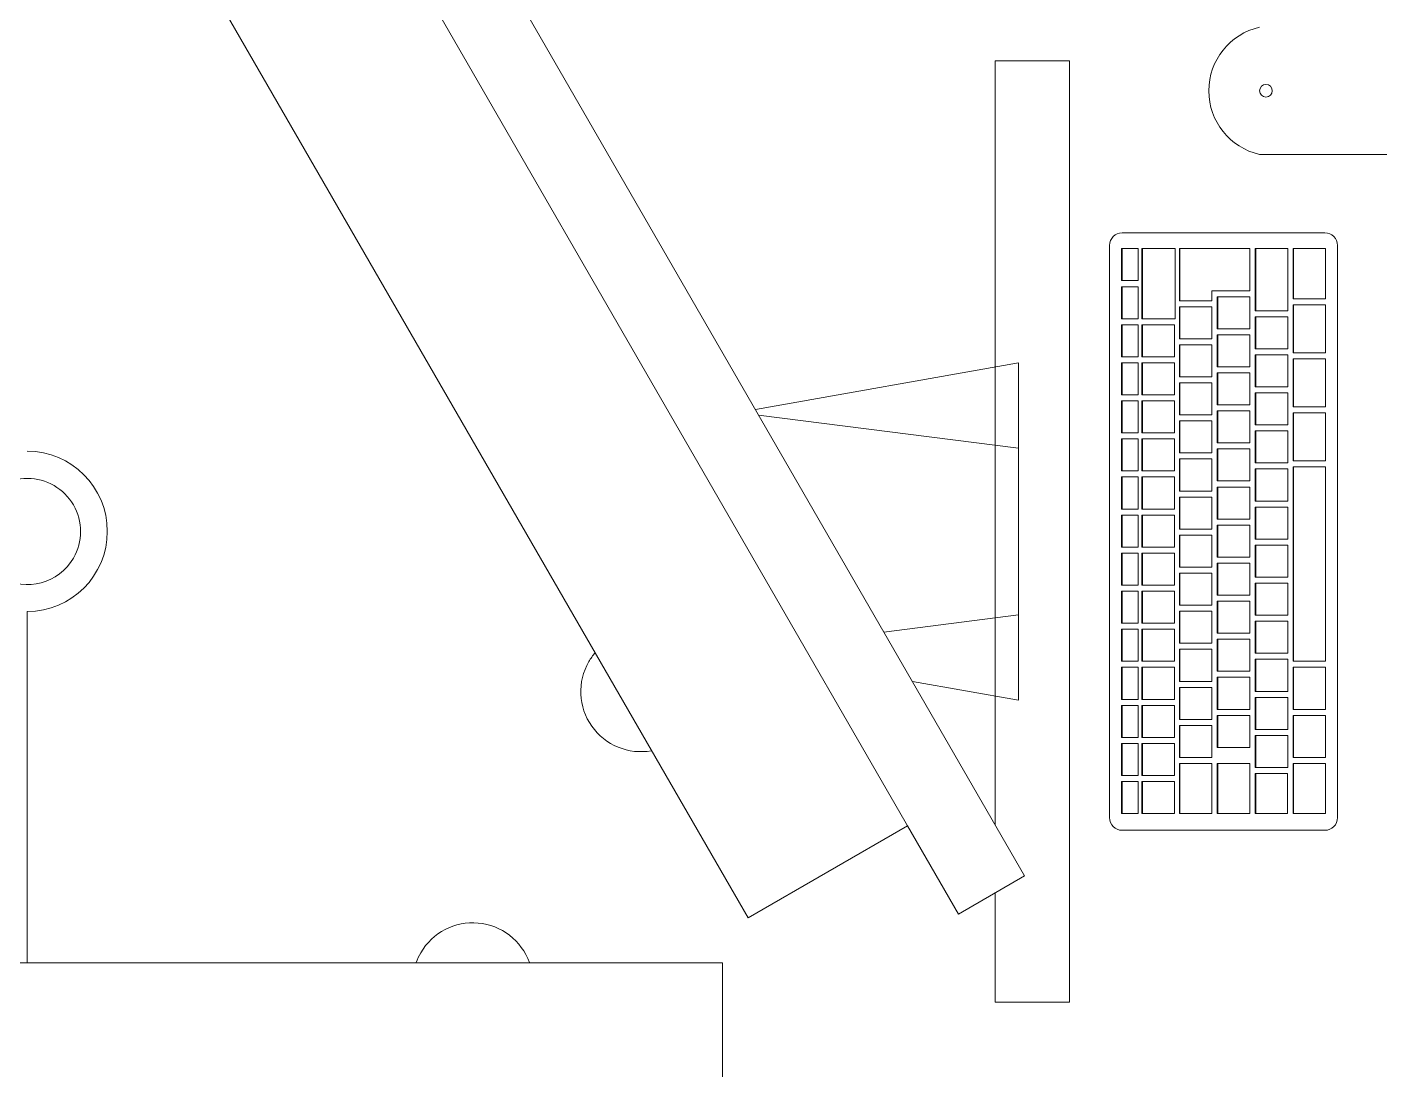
# Model space of a CAD drawing. Header units: millimetres. Extents: x 79795 to 317870, y -36033 to 97293.
# Drawn here: x 204996 to 205675, y 19063 to 19584 of the extents above; entities that cross this region are included whole.
import ezdxf

# ---------------------------------------------------------------- set-up
doc = ezdxf.new("R2010")
doc.units = ezdxf.units.MM
doc.header["$MEASUREMENT"] = 0
for name, color, linetype, lineweight in [('A-GENM', 8, 'CONTINUOUS', 9), ('E-ELEC-EQPM', 8, 'CONTINUOUS', 9), ('I-FURN', 8, 'CONTINUOUS', 9)]:
    doc.layers.add(name, color=color, linetype=linetype, lineweight=lineweight)

msp = doc.modelspace()

# ---------------------------------------------------------------- linework, layer by layer
at = {"layer": 'A-GENM'}
for p, q in [((205611.48, 19520.35), (205674.98, 19520.35)), ((205644.03, 19481.22), (205542.87, 19481.22)), ((205536.52, 19474.87), (205536.52, 19189.33)), ((205542.51, 19457.33), (205542.51, 19473.33)), ((205542.51, 19473.33), (205542.78, 19473.33)), ((205550.76, 19473.33), (205542.78, 19473.33)), ((205542.78, 19473.33), (205542.78, 19457.33)), ((205550.76, 19457.33), (205550.76, 19473.33)), ((205552.74, 19438.33), (205552.74, 19473.33)), ((205552.74, 19473.33), (205553.02, 19473.33)), ((205569.26, 19473.33), (205553.02, 19473.33)), ((205553.02, 19473.33), (205553.02, 19438.33)), ((205569.26, 19438.33), (205569.26, 19473.33)), ((205571.39, 19447.33), (205571.39, 19473.33)), ((205571.39, 19473.33), (205571.67, 19473.33)), ((205606.56, 19473.33), (205571.67, 19473.33)), ((205571.67, 19473.33), (205571.67, 19447.33)), ((205606.56, 19452.33), (205606.56, 19473.33)), ((205609.25, 19442.33), (205609.25, 19473.33)), ((205609.25, 19473.33), (205609.53, 19473.33)), ((205625.49, 19473.33), (205609.53, 19473.33)), ((205609.53, 19473.33), (205609.53, 19442.33)), ((205625.49, 19442.33), (205625.49, 19473.33)), ((205628.18, 19448.33), (205628.18, 19473.33)), ((205628.18, 19473.33), (205628.45, 19473.33)), ((205644.39, 19473.33), (205628.45, 19473.33)), ((205628.45, 19473.33), (205628.45, 19448.33)), ((205644.39, 19448.33), (205644.39, 19473.33)), ((205650.38, 19189.33), (205650.38, 19474.87)), ((205542.51, 19457.33), (205542.78, 19457.33)), ((205542.78, 19457.33), (205550.76, 19457.33)), ((205542.51, 19438.33), (205542.51, 19454.33)), ((205542.51, 19454.33), (205542.78, 19454.33)), ((205550.76, 19454.33), (205542.78, 19454.33)), ((205542.78, 19454.33), (205542.78, 19438.33)), ((205550.76, 19438.33), (205550.76, 19454.33)), ((205587.63, 19447.33), (205587.63, 19452.33)), ((205587.63, 19452.33), (205606.56, 19452.33)), ((205590.32, 19433.33), (205590.32, 19449.33)), ((205590.32, 19449.33), (205590.6, 19449.33)), ((205606.56, 19449.33), (205590.6, 19449.33)), ((205590.6, 19449.33), (205590.6, 19433.33)), ((205606.56, 19433.33), (205606.56, 19449.33)), ((205571.39, 19447.33), (205571.67, 19447.33)), ((205571.39, 19428.33), (205571.39, 19444.33)), ((205571.39, 19444.33), (205571.67, 19444.33)), ((205571.67, 19447.33), (205587.63, 19447.33)), ((205587.63, 19444.33), (205571.67, 19444.33)), ((205571.67, 19444.33), (205571.67, 19428.33)), ((205587.63, 19428.33), (205587.63, 19444.33)), ((205609.25, 19442.33), (205609.53, 19442.33)), ((205609.53, 19442.33), (205625.49, 19442.33)), ((205628.18, 19448.33), (205628.45, 19448.33)), ((205628.18, 19421.33), (205628.18, 19445.33)), ((205628.18, 19445.33), (205628.45, 19445.33)), ((205628.45, 19448.33), (205644.39, 19448.33)), ((205644.39, 19445.33), (205628.45, 19445.33)), ((205628.45, 19445.33), (205628.45, 19421.33)), ((205644.39, 19421.33), (205644.39, 19445.33)), ((205542.51, 19438.33), (205542.78, 19438.33)), ((205542.51, 19419.33), (205542.51, 19435.33)), ((205542.51, 19435.33), (205542.78, 19435.33)), ((205542.78, 19438.33), (205550.76, 19438.33)), ((205550.76, 19435.33), (205542.78, 19435.33)), ((205542.78, 19435.33), (205542.78, 19419.33)), ((205550.76, 19419.33), (205550.76, 19435.33)), ((205552.74, 19438.33), (205553.02, 19438.33)), ((205552.74, 19419.33), (205552.74, 19435.33)), ((205552.74, 19435.33), (205553.02, 19435.33)), ((205553.02, 19438.33), (205569.26, 19438.33)), ((205568.98, 19435.33), (205553.02, 19435.33)), ((205553.02, 19435.33), (205553.02, 19419.33)), ((205568.98, 19419.33), (205568.98, 19435.33)), ((205609.25, 19423.33), (205609.25, 19439.33)), ((205609.25, 19439.33), (205609.53, 19439.33)), ((205625.49, 19439.33), (205609.53, 19439.33)), ((205609.53, 19439.33), (205609.53, 19423.33)), ((205625.49, 19423.33), (205625.49, 19439.33)), ((205590.32, 19433.33), (205590.6, 19433.33)), ((205590.32, 19414.33), (205590.32, 19430.33)), ((205590.32, 19430.33), (205590.6, 19430.33)), ((205590.6, 19433.33), (205606.56, 19433.33)), ((205606.56, 19430.33), (205590.6, 19430.33)), ((205590.6, 19430.33), (205590.6, 19414.33)), ((205606.56, 19414.33), (205606.56, 19430.33)), ((205571.39, 19428.33), (205571.67, 19428.33)), ((205571.39, 19409.33), (205571.39, 19425.33)), ((205571.39, 19425.33), (205571.67, 19425.33)), ((205571.67, 19428.33), (205587.63, 19428.33)), ((205587.63, 19425.33), (205571.67, 19425.33)), ((205571.67, 19425.33), (205571.67, 19409.33)), ((205587.63, 19409.33), (205587.63, 19425.33)), ((205609.25, 19423.33), (205609.53, 19423.33)), ((205609.53, 19423.33), (205625.49, 19423.33)), ((205542.51, 19419.33), (205542.78, 19419.33)), ((205542.51, 19400.33), (205542.51, 19416.33)), ((205542.51, 19416.33), (205542.78, 19416.33)), ((205542.78, 19419.33), (205550.76, 19419.33)), ((205550.76, 19416.33), (205542.78, 19416.33)), ((205542.78, 19416.33), (205542.78, 19400.33)), ((205550.76, 19400.33), (205550.76, 19416.33)), ((205552.74, 19419.33), (205553.02, 19419.33)), ((205552.74, 19400.33), (205552.74, 19416.33)), ((205552.74, 19416.33), (205553.02, 19416.33)), ((205553.02, 19419.33), (205568.98, 19419.33)), ((205568.98, 19416.33), (205553.02, 19416.33)), ((205553.02, 19416.33), (205553.02, 19400.33)), ((205568.98, 19400.33), (205568.98, 19416.33)), ((205609.25, 19404.33), (205609.25, 19420.33)), ((205609.25, 19420.33), (205609.53, 19420.33)), ((205625.49, 19420.33), (205609.53, 19420.33)), ((205609.53, 19420.33), (205609.53, 19404.33)), ((205625.49, 19404.33), (205625.49, 19420.33)), ((205628.18, 19421.33), (205628.45, 19421.33)), ((205628.18, 19394.33), (205628.18, 19418.33)), ((205628.18, 19418.33), (205628.45, 19418.33)), ((205628.45, 19421.33), (205644.39, 19421.33)), ((205644.39, 19418.33), (205628.45, 19418.33)), ((205628.45, 19418.33), (205628.45, 19394.33)), ((205644.39, 19394.33), (205644.39, 19418.33)), ((205571.39, 19409.33), (205571.67, 19409.33)), ((205571.67, 19409.33), (205587.63, 19409.33)), ((205590.32, 19414.33), (205590.6, 19414.33)), ((205590.32, 19395.33), (205590.32, 19411.33)), ((205590.32, 19411.33), (205590.6, 19411.33)), ((205590.6, 19414.33), (205606.56, 19414.33)), ((205606.56, 19411.33), (205590.6, 19411.33)), ((205590.6, 19411.33), (205590.6, 19395.33)), ((205606.56, 19395.33), (205606.56, 19411.33)), ((205571.39, 19390.33), (205571.39, 19406.33)), ((205571.39, 19406.33), (205571.67, 19406.33)), ((205587.63, 19406.33), (205571.67, 19406.33)), ((205571.67, 19406.33), (205571.67, 19390.33)), ((205587.63, 19390.33), (205587.63, 19406.33)), ((205609.25, 19404.33), (205609.53, 19404.33)), ((205609.53, 19404.33), (205625.49, 19404.33)), ((205542.51, 19400.33), (205542.78, 19400.33)), ((205542.51, 19381.33), (205542.51, 19397.33)), ((205542.51, 19397.33), (205542.78, 19397.33)), ((205542.78, 19400.33), (205550.76, 19400.33)), ((205550.76, 19397.33), (205542.78, 19397.33)), ((205542.78, 19397.33), (205542.78, 19381.33)), ((205550.76, 19381.33), (205550.76, 19397.33)), ((205552.74, 19400.33), (205553.02, 19400.33)), ((205552.74, 19381.33), (205552.74, 19397.33)), ((205552.74, 19397.33), (205553.02, 19397.33)), ((205553.02, 19400.33), (205568.98, 19400.33)), ((205568.98, 19397.33), (205553.02, 19397.33)), ((205553.02, 19397.33), (205553.02, 19381.33)), ((205568.98, 19381.33), (205568.98, 19397.33)), ((205590.32, 19395.33), (205590.6, 19395.33)), ((205590.6, 19395.33), (205606.56, 19395.33)), ((205609.25, 19385.33), (205609.25, 19401.33)), ((205609.25, 19401.33), (205609.53, 19401.33)), ((205625.49, 19401.33), (205609.53, 19401.33)), ((205609.53, 19401.33), (205609.53, 19385.33)), ((205625.49, 19385.33), (205625.49, 19401.33)), ((205571.39, 19390.33), (205571.67, 19390.33)), ((205571.67, 19390.33), (205587.63, 19390.33)), ((205590.32, 19376.33), (205590.32, 19392.33)), ((205590.32, 19392.33), (205590.6, 19392.33)), ((205606.56, 19392.33), (205590.6, 19392.33)), ((205590.6, 19392.33), (205590.6, 19376.33)), ((205606.56, 19376.33), (205606.56, 19392.33)), ((205628.18, 19394.33), (205628.45, 19394.33)), ((205628.18, 19367.33), (205628.18, 19391.33)), ((205628.18, 19391.33), (205628.45, 19391.33)), ((205628.45, 19394.33), (205644.39, 19394.33)), ((205644.39, 19391.33), (205628.45, 19391.33)), ((205628.45, 19391.33), (205628.45, 19367.33)), ((205644.39, 19367.33), (205644.39, 19391.33)), ((205542.51, 19381.33), (205542.78, 19381.33)), ((205542.78, 19381.33), (205550.76, 19381.33)), ((205552.74, 19381.33), (205553.02, 19381.33)), ((205553.02, 19381.33), (205568.98, 19381.33)), ((205571.39, 19371.33), (205571.39, 19387.33)), ((205571.39, 19387.33), (205571.67, 19387.33)), ((205587.63, 19387.33), (205571.67, 19387.33)), ((205571.67, 19387.33), (205571.67, 19371.33)), ((205587.63, 19371.33), (205587.63, 19387.33)), ((205609.25, 19385.33), (205609.53, 19385.33)), ((205609.25, 19366.33), (205609.25, 19382.33)), ((205609.25, 19382.33), (205609.53, 19382.33)), ((205609.53, 19385.33), (205625.49, 19385.33)), ((205625.49, 19382.33), (205609.53, 19382.33)), ((205609.53, 19382.33), (205609.53, 19366.33)), ((205625.49, 19366.33), (205625.49, 19382.33)), ((205542.51, 19362.33), (205542.51, 19378.33)), ((205542.51, 19378.33), (205542.78, 19378.33)), ((205550.76, 19378.33), (205542.78, 19378.33)), ((205542.78, 19378.33), (205542.78, 19362.33)), ((205550.76, 19362.33), (205550.76, 19378.33)), ((205552.74, 19362.33), (205552.74, 19378.33)), ((205552.74, 19378.33), (205553.02, 19378.33)), ((205568.98, 19378.33), (205553.02, 19378.33)), ((205553.02, 19378.33), (205553.02, 19362.33)), ((205568.98, 19362.33), (205568.98, 19378.33)), ((205590.32, 19376.33), (205590.6, 19376.33)), ((205590.6, 19376.33), (205606.56, 19376.33)), ((205571.39, 19371.33), (205571.67, 19371.33)), ((205571.39, 19352.33), (205571.39, 19368.33)), ((205571.39, 19368.33), (205571.67, 19368.33)), ((205571.67, 19371.33), (205587.63, 19371.33)), ((205587.63, 19368.33), (205571.67, 19368.33)), ((205571.67, 19368.33), (205571.67, 19352.33)), ((205587.63, 19352.33), (205587.63, 19368.33)), ((205590.32, 19357.33), (205590.32, 19373.33)), ((205590.32, 19373.33), (205590.6, 19373.33)), ((205606.56, 19373.33), (205590.6, 19373.33)), ((205590.6, 19373.33), (205590.6, 19357.33)), ((205606.56, 19357.33), (205606.56, 19373.33)), ((205542.51, 19362.33), (205542.78, 19362.33)), ((205542.78, 19362.33), (205550.76, 19362.33)), ((205552.74, 19362.33), (205553.02, 19362.33)), ((205553.02, 19362.33), (205568.98, 19362.33)), ((205609.25, 19366.33), (205609.53, 19366.33)), ((205609.25, 19347.33), (205609.25, 19363.33)), ((205609.25, 19363.33), (205609.53, 19363.33)), ((205609.53, 19366.33), (205625.49, 19366.33)), ((205625.49, 19363.33), (205609.53, 19363.33)), ((205609.53, 19363.33), (205609.53, 19347.33)), ((205625.49, 19347.33), (205625.49, 19363.33)), ((205628.18, 19367.33), (205628.45, 19367.33)), ((205628.18, 19267.33), (205628.18, 19364.33)), ((205628.18, 19364.33), (205628.45, 19364.33)), ((205628.45, 19367.33), (205644.39, 19367.33)), ((205644.39, 19364.33), (205628.45, 19364.33)), ((205628.45, 19364.33), (205628.45, 19267.33)), ((205644.39, 19267.33), (205644.39, 19364.33)), ((205542.51, 19343.33), (205542.51, 19359.33)), ((205542.51, 19359.33), (205542.78, 19359.33)), ((205550.76, 19359.33), (205542.78, 19359.33)), ((205542.78, 19359.33), (205542.78, 19343.33)), ((205550.76, 19343.33), (205550.76, 19359.33)), ((205552.74, 19343.33), (205552.74, 19359.33)), ((205552.74, 19359.33), (205553.02, 19359.33)), ((205568.98, 19359.33), (205553.02, 19359.33)), ((205553.02, 19359.33), (205553.02, 19343.33)), ((205568.98, 19343.33), (205568.98, 19359.33)), ((205590.32, 19357.33), (205590.6, 19357.33)), ((205590.32, 19338.33), (205590.32, 19354.33)), ((205590.32, 19354.33), (205590.6, 19354.33)), ((205590.6, 19357.33), (205606.56, 19357.33)), ((205606.56, 19354.33), (205590.6, 19354.33)), ((205590.6, 19354.33), (205590.6, 19338.33)), ((205606.56, 19338.33), (205606.56, 19354.33)), ((205571.39, 19352.33), (205571.67, 19352.33)), ((205571.39, 19333.33), (205571.39, 19349.33)), ((205571.39, 19349.33), (205571.67, 19349.33)), ((205571.67, 19352.33), (205587.63, 19352.33)), ((205587.63, 19349.33), (205571.67, 19349.33)), ((205571.67, 19349.33), (205571.67, 19333.33)), ((205587.63, 19333.33), (205587.63, 19349.33)), ((205609.25, 19347.33), (205609.53, 19347.33)), ((205609.53, 19347.33), (205625.49, 19347.33)), ((205542.51, 19343.33), (205542.78, 19343.33)), ((205542.51, 19324.33), (205542.51, 19340.33)), ((205542.51, 19340.33), (205542.78, 19340.33)), ((205542.78, 19343.33), (205550.76, 19343.33)), ((205550.76, 19340.33), (205542.78, 19340.33)), ((205542.78, 19340.33), (205542.78, 19324.33)), ((205550.76, 19324.33), (205550.76, 19340.33)), ((205552.74, 19343.33), (205553.02, 19343.33)), ((205552.74, 19324.33), (205552.74, 19340.33)), ((205552.74, 19340.33), (205553.02, 19340.33)), ((205553.02, 19343.33), (205568.98, 19343.33)), ((205568.98, 19340.33), (205553.02, 19340.33)), ((205553.02, 19340.33), (205553.02, 19324.33)), ((205568.98, 19324.33), (205568.98, 19340.33)), ((205609.25, 19328.33), (205609.25, 19344.33)), ((205609.25, 19344.33), (205609.53, 19344.33)), ((205625.49, 19344.33), (205609.53, 19344.33)), ((205609.53, 19344.33), (205609.53, 19328.33)), ((205625.49, 19328.33), (205625.49, 19344.33)), ((205590.32, 19338.33), (205590.6, 19338.33)), ((205590.32, 19319.33), (205590.32, 19335.33)), ((205590.32, 19335.33), (205590.6, 19335.33)), ((205590.6, 19338.33), (205606.56, 19338.33)), ((205606.56, 19335.33), (205590.6, 19335.33)), ((205590.6, 19335.33), (205590.6, 19319.33)), ((205606.56, 19319.33), (205606.56, 19335.33)), ((205571.39, 19333.33), (205571.67, 19333.33)), ((205571.39, 19314.33), (205571.39, 19330.33)), ((205571.39, 19330.33), (205571.67, 19330.33)), ((205571.67, 19333.33), (205587.63, 19333.33)), ((205587.63, 19330.33), (205571.67, 19330.33)), ((205571.67, 19330.33), (205571.67, 19314.33)), ((205587.63, 19314.33), (205587.63, 19330.33)), ((205609.25, 19328.33), (205609.53, 19328.33)), ((205609.53, 19328.33), (205625.49, 19328.33)), ((205542.51, 19324.33), (205542.78, 19324.33)), ((205542.51, 19305.33), (205542.51, 19321.33)), ((205542.51, 19321.33), (205542.78, 19321.33)), ((205542.78, 19324.33), (205550.76, 19324.33)), ((205550.76, 19321.33), (205542.78, 19321.33)), ((205542.78, 19321.33), (205542.78, 19305.33)), ((205550.76, 19305.33), (205550.76, 19321.33)), ((205552.74, 19324.33), (205553.02, 19324.33)), ((205552.74, 19305.33), (205552.74, 19321.33)), ((205552.74, 19321.33), (205553.02, 19321.33)), ((205553.02, 19324.33), (205568.98, 19324.33)), ((205568.98, 19321.33), (205553.02, 19321.33)), ((205553.02, 19321.33), (205553.02, 19305.33)), ((205568.98, 19305.33), (205568.98, 19321.33)), ((205609.25, 19309.33), (205609.25, 19325.33)), ((205609.25, 19325.33), (205609.53, 19325.33)), ((205625.49, 19325.33), (205609.53, 19325.33)), ((205609.53, 19325.33), (205609.53, 19309.33)), ((205625.49, 19309.33), (205625.49, 19325.33)), ((205571.39, 19314.33), (205571.67, 19314.33)), ((205571.67, 19314.33), (205587.63, 19314.33)), ((205590.32, 19319.33), (205590.6, 19319.33)), ((205590.32, 19300.33), (205590.32, 19316.33)), ((205590.32, 19316.33), (205590.6, 19316.33)), ((205590.6, 19319.33), (205606.56, 19319.33)), ((205606.56, 19316.33), (205590.6, 19316.33)), ((205590.6, 19316.33), (205590.6, 19300.33)), ((205606.56, 19300.33), (205606.56, 19316.33)), ((205571.39, 19295.33), (205571.39, 19311.33)), ((205571.39, 19311.33), (205571.67, 19311.33)), ((205587.63, 19311.33), (205571.67, 19311.33)), ((205571.67, 19311.33), (205571.67, 19295.33)), ((205587.63, 19295.33), (205587.63, 19311.33)), ((205609.25, 19309.33), (205609.53, 19309.33)), ((205609.53, 19309.33), (205625.49, 19309.33)), ((205542.51, 19305.33), (205542.78, 19305.33)), ((205542.51, 19286.33), (205542.51, 19302.33)), ((205542.51, 19302.33), (205542.78, 19302.33)), ((205542.78, 19305.33), (205550.76, 19305.33)), ((205550.76, 19302.33), (205542.78, 19302.33)), ((205542.78, 19302.33), (205542.78, 19286.33)), ((205550.76, 19286.33), (205550.76, 19302.33)), ((205552.74, 19305.33), (205553.02, 19305.33)), ((205552.74, 19286.33), (205552.74, 19302.33)), ((205552.74, 19302.33), (205553.02, 19302.33)), ((205553.02, 19305.33), (205568.98, 19305.33)), ((205568.98, 19302.33), (205553.02, 19302.33)), ((205553.02, 19302.33), (205553.02, 19286.33)), ((205568.98, 19286.33), (205568.98, 19302.33)), ((205590.32, 19300.33), (205590.6, 19300.33)), ((205590.6, 19300.33), (205606.56, 19300.33)), ((205609.25, 19290.33), (205609.25, 19306.33)), ((205609.25, 19306.33), (205609.53, 19306.33)), ((205625.49, 19306.33), (205609.53, 19306.33)), ((205609.53, 19306.33), (205609.53, 19290.33)), ((205625.49, 19290.33), (205625.49, 19306.33)), ((205571.39, 19295.33), (205571.67, 19295.33)), ((205571.67, 19295.33), (205587.63, 19295.33)), ((205590.32, 19281.33), (205590.32, 19297.33)), ((205590.32, 19297.33), (205590.6, 19297.33)), ((205606.56, 19297.33), (205590.6, 19297.33)), ((205590.6, 19297.33), (205590.6, 19281.33)), ((205606.56, 19281.33), (205606.56, 19297.33)), ((205542.51, 19286.33), (205542.78, 19286.33)), ((205542.78, 19286.33), (205550.76, 19286.33)), ((205552.74, 19286.33), (205553.02, 19286.33)), ((205553.02, 19286.33), (205568.98, 19286.33)), ((205571.39, 19276.33), (205571.39, 19292.33)), ((205571.39, 19292.33), (205571.67, 19292.33)), ((205587.63, 19292.33), (205571.67, 19292.33)), ((205571.67, 19292.33), (205571.67, 19276.33)), ((205587.63, 19276.33), (205587.63, 19292.33)), ((205609.25, 19290.33), (205609.53, 19290.33)), ((205609.25, 19271.33), (205609.25, 19287.33)), ((205609.25, 19287.33), (205609.53, 19287.33)), ((205609.53, 19290.33), (205625.49, 19290.33)), ((205625.49, 19287.33), (205609.53, 19287.33)), ((205609.53, 19287.33), (205609.53, 19271.33)), ((205625.49, 19271.33), (205625.49, 19287.33)), ((205542.51, 19267.33), (205542.51, 19283.33)), ((205542.51, 19283.33), (205542.78, 19283.33)), ((205550.76, 19283.33), (205542.78, 19283.33)), ((205542.78, 19283.33), (205542.78, 19267.33)), ((205550.76, 19267.33), (205550.76, 19283.33)), ((205552.74, 19267.33), (205552.74, 19283.33)), ((205552.74, 19283.33), (205553.02, 19283.33)), ((205568.98, 19283.33), (205553.02, 19283.33)), ((205553.02, 19283.33), (205553.02, 19267.33)), ((205568.98, 19267.33), (205568.98, 19283.33)), ((205590.32, 19281.33), (205590.6, 19281.33)), ((205590.6, 19281.33), (205606.56, 19281.33)), ((205571.39, 19276.33), (205571.67, 19276.33)), ((205571.39, 19257.33), (205571.39, 19273.33)), ((205571.39, 19273.33), (205571.67, 19273.33)), ((205571.67, 19276.33), (205587.63, 19276.33)), ((205587.63, 19273.33), (205571.67, 19273.33)), ((205571.67, 19273.33), (205571.67, 19257.33)), ((205587.63, 19257.33), (205587.63, 19273.33)), ((205590.32, 19262.33), (205590.32, 19278.33)), ((205590.32, 19278.33), (205590.6, 19278.33)), ((205606.56, 19278.33), (205590.6, 19278.33)), ((205590.6, 19278.33), (205590.6, 19262.33)), ((205606.56, 19262.33), (205606.56, 19278.33)), ((205542.51, 19267.33), (205542.78, 19267.33)), ((205542.78, 19267.33), (205550.76, 19267.33)), ((205552.74, 19267.33), (205553.02, 19267.33)), ((205553.02, 19267.33), (205568.98, 19267.33)), ((205609.25, 19271.33), (205609.53, 19271.33)), ((205609.25, 19252.33), (205609.25, 19268.33)), ((205609.25, 19268.33), (205609.53, 19268.33)), ((205609.53, 19271.33), (205625.49, 19271.33)), ((205625.49, 19268.33), (205609.53, 19268.33)), ((205609.53, 19268.33), (205609.53, 19252.33)), ((205625.49, 19252.33), (205625.49, 19268.33)), ((205628.18, 19267.33), (205628.45, 19267.33)), ((205628.45, 19267.33), (205644.39, 19267.33)), ((205542.51, 19248.33), (205542.51, 19264.33)), ((205542.51, 19264.33), (205542.78, 19264.33)), ((205550.76, 19264.33), (205542.78, 19264.33)), ((205542.78, 19264.33), (205542.78, 19248.33)), ((205550.76, 19248.33), (205550.76, 19264.33)), ((205552.74, 19248.33), (205552.74, 19264.33)), ((205552.74, 19264.33), (205553.02, 19264.33)), ((205568.98, 19264.33), (205553.02, 19264.33)), ((205553.02, 19264.33), (205553.02, 19248.33)), ((205568.98, 19248.33), (205568.98, 19264.33)), ((205590.32, 19262.33), (205590.6, 19262.33)), ((205590.32, 19243.33), (205590.32, 19259.33)), ((205590.32, 19259.33), (205590.6, 19259.33)), ((205590.6, 19262.33), (205606.56, 19262.33)), ((205606.56, 19259.33), (205590.6, 19259.33)), ((205590.6, 19259.33), (205590.6, 19243.33)), ((205606.56, 19243.33), (205606.56, 19259.33)), ((205628.18, 19243.33), (205628.18, 19264.33)), ((205628.18, 19264.33), (205628.45, 19264.33)), ((205644.39, 19264.33), (205628.45, 19264.33)), ((205628.45, 19264.33), (205628.45, 19243.33)), ((205644.39, 19243.33), (205644.39, 19264.33)), ((205571.39, 19257.33), (205571.67, 19257.33)), ((205571.39, 19238.33), (205571.39, 19254.33)), ((205571.39, 19254.33), (205571.67, 19254.33)), ((205571.67, 19257.33), (205587.63, 19257.33)), ((205587.63, 19254.33), (205571.67, 19254.33)), ((205571.67, 19254.33), (205571.67, 19238.33)), ((205587.63, 19238.33), (205587.63, 19254.33)), ((205609.25, 19252.33), (205609.53, 19252.33)), ((205609.53, 19252.33), (205625.49, 19252.33)), ((205542.51, 19248.33), (205542.78, 19248.33)), ((205542.51, 19229.33), (205542.51, 19245.33)), ((205542.51, 19245.33), (205542.78, 19245.33)), ((205542.78, 19248.33), (205550.76, 19248.33)), ((205550.76, 19245.33), (205542.78, 19245.33)), ((205542.78, 19245.33), (205542.78, 19229.33)), ((205550.76, 19229.33), (205550.76, 19245.33)), ((205552.74, 19248.33), (205553.02, 19248.33)), ((205552.74, 19229.33), (205552.74, 19245.33)), ((205552.74, 19245.33), (205553.02, 19245.33)), ((205553.02, 19248.33), (205568.98, 19248.33)), ((205568.98, 19245.33), (205553.02, 19245.33)), ((205553.02, 19245.33), (205553.02, 19229.33)), ((205568.98, 19229.33), (205568.98, 19245.33)), ((205609.25, 19233.33), (205609.25, 19249.33)), ((205609.25, 19249.33), (205609.53, 19249.33)), ((205625.49, 19249.33), (205609.53, 19249.33)), ((205609.53, 19249.33), (205609.53, 19233.33)), ((205625.49, 19233.33), (205625.49, 19249.33)), ((205590.32, 19243.33), (205590.6, 19243.33)), ((205590.32, 19224.33), (205590.32, 19240.33)), ((205590.32, 19240.33), (205590.6, 19240.33)), ((205590.6, 19243.33), (205606.56, 19243.33)), ((205606.56, 19240.33), (205590.6, 19240.33)), ((205590.6, 19240.33), (205590.6, 19224.33)), ((205606.56, 19224.33), (205606.56, 19240.33)), ((205628.18, 19243.33), (205628.45, 19243.33)), ((205628.18, 19219.33), (205628.18, 19240.33)), ((205628.18, 19240.33), (205628.45, 19240.33)), ((205628.45, 19243.33), (205644.39, 19243.33)), ((205644.39, 19240.33), (205628.45, 19240.33)), ((205628.45, 19240.33), (205628.45, 19219.33)), ((205644.39, 19219.33), (205644.39, 19240.33)), ((205571.39, 19238.33), (205571.67, 19238.33)), ((205571.39, 19219.33), (205571.39, 19235.33)), ((205571.39, 19235.33), (205571.67, 19235.33)), ((205571.67, 19238.33), (205587.63, 19238.33)), ((205587.63, 19235.33), (205571.67, 19235.33)), ((205571.67, 19235.33), (205571.67, 19219.33)), ((205587.63, 19219.33), (205587.63, 19235.33)), ((205609.25, 19233.33), (205609.53, 19233.33)), ((205609.53, 19233.33), (205625.49, 19233.33)), ((205542.51, 19229.33), (205542.78, 19229.33)), ((205542.51, 19210.33), (205542.51, 19226.33)), ((205542.51, 19226.33), (205542.78, 19226.33)), ((205542.78, 19229.33), (205550.76, 19229.33)), ((205550.76, 19226.33), (205542.78, 19226.33)), ((205542.78, 19226.33), (205542.78, 19210.33)), ((205550.76, 19210.33), (205550.76, 19226.33)), ((205552.74, 19229.33), (205553.02, 19229.33)), ((205552.74, 19210.33), (205552.74, 19226.33)), ((205552.74, 19226.33), (205553.02, 19226.33)), ((205553.02, 19229.33), (205568.98, 19229.33)), ((205568.98, 19226.33), (205553.02, 19226.33)), ((205553.02, 19226.33), (205553.02, 19210.33)), ((205568.98, 19210.33), (205568.98, 19226.33)), ((205609.25, 19214.33), (205609.25, 19230.33)), ((205609.25, 19230.33), (205609.53, 19230.33)), ((205625.49, 19230.33), (205609.53, 19230.33)), ((205609.53, 19230.33), (205609.53, 19214.33)), ((205625.49, 19214.33), (205625.49, 19230.33)), ((205571.39, 19219.33), (205571.67, 19219.33)), ((205571.67, 19219.33), (205587.63, 19219.33)), ((205590.32, 19224.33), (205590.6, 19224.33)), ((205590.6, 19224.33), (205606.56, 19224.33)), ((205628.18, 19219.33), (205628.45, 19219.33)), ((205628.45, 19219.33), (205644.39, 19219.33)), ((205571.39, 19191.33), (205571.39, 19216.33)), ((205571.39, 19216.33), (205571.67, 19216.33)), ((205587.61, 19216.33), (205571.67, 19216.33)), ((205571.67, 19216.33), (205571.67, 19191.33)), ((205587.61, 19191.33), (205587.61, 19216.33)), ((205590.32, 19191.33), (205590.32, 19216.33)), ((205590.32, 19216.33), (205590.6, 19216.33)), ((205606.54, 19216.33), (205590.6, 19216.33)), ((205590.6, 19216.33), (205590.6, 19191.33)), ((205606.54, 19191.33), (205606.54, 19216.33)), ((205609.25, 19214.33), (205609.53, 19214.33)), ((205609.25, 19191.33), (205609.25, 19211.33)), ((205609.25, 19211.33), (205609.53, 19211.33)), ((205609.53, 19214.33), (205625.49, 19214.33)), ((205625.47, 19211.33), (205609.53, 19211.33)), ((205609.53, 19211.33), (205609.53, 19191.33)), ((205625.47, 19191.33), (205625.47, 19211.33)), ((205628.18, 19191.33), (205628.18, 19216.33)), ((205628.18, 19216.33), (205628.45, 19216.33)), ((205644.39, 19216.33), (205628.45, 19216.33)), ((205628.45, 19216.33), (205628.45, 19191.33)), ((205644.39, 19191.33), (205644.39, 19216.33)), ((205542.51, 19210.33), (205542.78, 19210.33)), ((205542.51, 19191.33), (205542.51, 19207.33)), ((205542.51, 19207.33), (205542.78, 19207.33)), ((205542.78, 19210.33), (205550.76, 19210.33)), ((205550.76, 19207.33), (205542.78, 19207.33)), ((205542.78, 19207.33), (205542.78, 19191.33)), ((205550.76, 19191.33), (205550.76, 19207.33)), ((205552.74, 19210.33), (205553.02, 19210.33)), ((205552.74, 19191.33), (205552.74, 19207.33)), ((205552.74, 19207.33), (205553.02, 19207.33)), ((205553.02, 19210.33), (205568.98, 19210.33)), ((205568.98, 19207.33), (205553.02, 19207.33)), ((205553.02, 19207.33), (205553.02, 19191.33)), ((205568.98, 19191.33), (205568.98, 19207.33)), ((205542.51, 19191.33), (205542.78, 19191.33)), ((205542.78, 19191.33), (205550.76, 19191.33)), ((205552.74, 19191.33), (205553.02, 19191.33)), ((205553.02, 19191.33), (205568.98, 19191.33)), ((205571.39, 19191.33), (205571.67, 19191.33)), ((205571.67, 19191.33), (205587.61, 19191.33)), ((205590.32, 19191.33), (205590.6, 19191.33)), ((205590.6, 19191.33), (205606.54, 19191.33)), ((205609.25, 19191.33), (205609.53, 19191.33)), ((205609.53, 19191.33), (205625.47, 19191.33)), ((205628.18, 19191.33), (205628.45, 19191.33)), ((205628.45, 19191.33), (205644.39, 19191.33)), ((205542.87, 19182.98), (205644.03, 19182.98))]:
    msp.add_line(p, q, dxfattribs=at)
for centre, radius, start, end in [((205618.62, 19552.1), 32.54, 102.68038, 257.31962), ((205614.63, 19552.1), 3.16, 90, 270), ((205614.63, 19552.1), 3.16, 270, 90), ((205542.87, 19474.87), 6.35, 90, 180), ((205644.03, 19474.87), 6.35, 0, 90), ((205542.87, 19189.33), 6.35, 180, 270), ((205644.03, 19189.33), 6.35, 270, 0)]:
    msp.add_arc(centre, radius, start, end, dxfattribs=at)
at = {"layer": 'E-ELEC-EQPM'}
for p, q in [((205094.13, 19853.06), (205494.13, 19160.24)), ((205094.13, 19853.06), (205494.13, 19160.24)), ((205461.14, 19141.19), (205061.14, 19834.01)), ((205356.15, 19139.23), (205006.95, 19744.07)), ((205356.15, 19139.23), (205006.95, 19744.07)), ((205435.74, 19185.18), (205356.15, 19139.23)), ((205435.74, 19185.18), (205356.15, 19139.23)), ((205461.14, 19141.19), (205435.74, 19185.18)), ((205494.13, 19160.24), (205461.14, 19141.19)), ((205494.13, 19160.24), (205461.14, 19141.19)), ((205343.24, 19116.87), (204644.84, 19116.87)), ((205343.24, 19116.87), (204644.84, 19116.87)), ((205343.24, 19024.97), (205343.24, 19116.87)), ((205343.24, 19024.97), (205343.24, 19116.87))]:
    msp.add_line(p, q, dxfattribs=at)
at = {"layer": 'I-FURN'}
for p, q in [((205479.43, 19567.05), (205516.52, 19567.05)), ((205479.43, 19567.05), (205479.43, 19185.7)), ((205516.52, 19097.15), (205516.52, 19567.05)), ((205359.72, 19393.05), (205491.12, 19416.26)), ((205491.12, 19416.26), (205491.12, 19247.94)), ((205491.12, 19373.67), (205361.33, 19390.27)), ((204996.13, 19116.87), (204996.13, 19292.19)), ((204996.13, 19292.19), (204996.13, 19116.87)), ((205491.12, 19290.53), (205423.87, 19281.93)), ((205491.12, 19247.94), (205438.1, 19257.29)), ((205479.43, 19151.75), (205479.43, 19097.15)), ((205479.43, 19097.15), (205516.52, 19097.15))]:
    msp.add_line(p, q, dxfattribs=at)
for centre, radius, start, end in [((204996.13, 19332.19), 40, 270.00141, 90.00141), ((204996.27, 19332.1), 26.51, 330, 150), ((204996.27, 19332.1), 26.51, 150, 330), ((205302.56, 19252.21), 30, 150, 280.20704), ((205302.56, 19252.21), 30, 139.79296, 150), ((205218.63, 19106.82), 30, 19.73187, 150), ((205218.63, 19106.82), 30, 150, 160.26813)]:
    msp.add_arc(centre, radius, start, end, dxfattribs=at)

doc.saveas('drawing.dxf')
